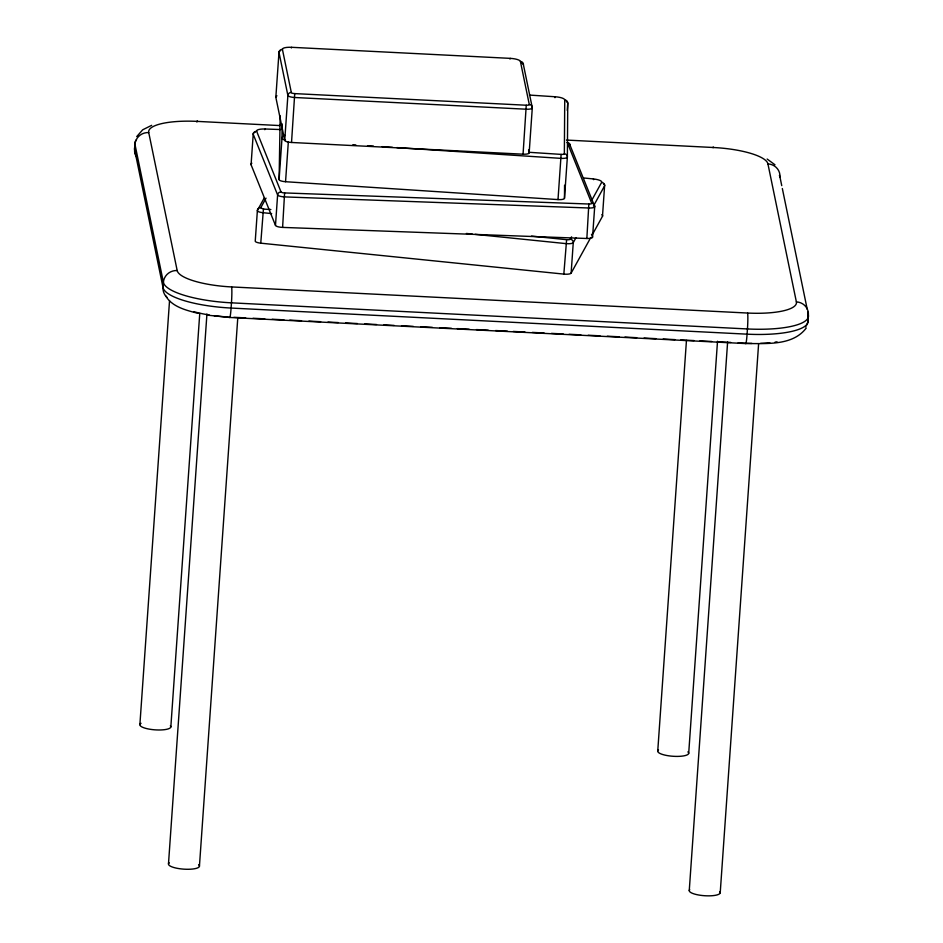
<?xml version="1.0" encoding="UTF-8"?>
<svg xmlns="http://www.w3.org/2000/svg" width="943" height="943" viewBox="0 0 943 943"><rect width="100%" height="100%" fill="white"/><g stroke="black" fill="none" stroke-linecap="round" stroke-linejoin="round"><path stroke-width="1.41" d="M566.319 101.608A12.954 3.395 4 0 1 567.757 103.258L567.368 157.092L564.48 198.313A6.471 1.697 4 0 1 558.008 199.586L285.552 181.716A6.471 1.697 4 0 1 279.104 179.594L280.177 115.824M282.087 123.816L281.981 138.373L279.104 179.594M396.826 147.603L560.896 158.365A6.471 1.697 4 0 0 567.368 157.092A3.242 3.124 0.4 0 0 564.35 153.756L564.739 99.934A9.713 2.546 4 0 0 555.062 96.752L529.377 95.066M564.48 198.313L564.574 185.217M558.008 199.586L561.12 154.393A3.242 0.849 4 0 0 564.35 153.756M139.882 724.637L169.528 300.793M170.836 726.923L199.763 313.347M168.479 863.929L206.941 313.96M199.433 866.216L237.789 317.708M567.203 142.381A9.713 2.546 4 0 1 567.309 142.582A3.242 3.1 -21.9 0 1 570.291 145.811L594.703 206.505L592.569 236.988A6.471 1.697 4 0 1 586.852 238.485L282.605 227.404A6.471 1.697 4 0 1 275.486 225.424L251.074 164.742L253.207 134.248A12.954 3.395 4 0 1 255.199 132.161M590.636 237.766L571.128 273.128A6.471 1.697 4 0 1 563.831 274.107L260.763 243.176L263.427 209.11L270.877 209.511M284.727 140.424L287.874 95.443L278.987 52.348A3.242 3.112 -11.6 0 1 282.428 49.39A9.713 2.546 4 0 1 291.576 47.303L510.21 58.36A9.713 2.546 4 0 1 520.418 61.436A3.242 3.112 -11.6 0 1 523.424 64.713L532.3 107.808L529.164 152.801A6.471 1.697 4 0 1 523.059 154.192L291.528 142.476A6.471 1.697 4 0 1 284.727 140.424L275.839 97.329L278.987 52.348A12.954 3.395 4 0 1 280.696 50.568M275.486 225.424L277.607 194.942L253.207 134.248A3.242 3.1 -21.9 0 1 256.637 131.254A9.713 2.546 4 0 1 265.219 129.002L280.637 129.556M285.552 181.716L288.334 141.91M282.605 227.404L284.597 192.926A3.242 0.849 4 0 1 281.038 191.948L256.637 131.254M291.528 142.476L294.735 93.605A3.242 0.849 4 0 1 291.316 92.485A3.242 3.112 -11.6 0 0 287.874 95.443A6.471 1.697 4 0 0 294.676 97.494L526.206 109.211A6.471 1.697 4 0 0 532.3 107.808A3.242 3.112 -11.6 0 0 529.294 104.532L520.418 61.436M523.059 154.192L526.253 105.227L294.735 93.605M567.25 110.366L567.757 103.258A3.242 3.124 0.4 0 0 564.739 99.934M563.831 274.107L566.625 239.687A3.242 0.849 4 0 0 570.279 239.204L571.588 236.834M571.128 273.128L573.261 242.646L576.043 237.589M586.852 238.485L588.845 204.018L284.597 192.926M592.723 233.982L602.483 216.301L604.604 185.806A12.954 3.395 4 0 0 603.508 183.814M657.742 751.064L686.457 340.423M688.696 753.351L717.517 341.236M689.262 890.51L727.619 342.003M720.216 892.797L758.573 344.289M805.463 326.926A12.954 12.459 -11.6 0 0 808.033 320.207L807.809 312.121M554.956 97.683L555.062 96.752M291.328 47.987L291.576 47.303M509.963 59.055L510.21 58.36M264.83 129.686L265.219 129.002M264.358 197.782L257.392 210.407L255.258 240.901A6.471 1.697 4 0 0 260.763 243.176M271.678 213.589L262.885 212.694A6.471 1.697 4 0 1 257.392 210.407A3.242 3.1 28.9 0 1 260.81 207.625L266.032 198.148M591.827 200.128L601.634 182.364A9.713 2.546 4 0 0 593.383 178.946L583.611 177.956M593.465 206.022L604.604 185.806A3.242 3.1 28.9 0 0 601.634 182.364M593.383 178.946L593.654 179.677M136.723 136.582L142.699 129.792L151.693 125.325M806.277 327.999C792.58 346.175 766.034 343.323 745.819 343.582L229.833 317.473L208.026 315.233M167.123 297.493A12.954 12.459 -11.6 0 1 163.033 287.568L134.601 149.595L134.967 144.385A12.954 12.459 -11.6 0 1 148.735 132.562A51.794 13.579 4 0 1 197.5 121.399L279.823 125.572M566.484 140.071L713.486 147.509A51.794 13.579 4 0 1 767.932 163.905A12.954 12.459 -11.6 0 1 779.967 177.025L781.747 185.641M808.033 320.207A64.749 16.974 4 0 1 747.08 334.164L231.094 308.055A64.749 16.974 4 0 1 163.033 287.568L163.398 282.358A12.954 12.459 -11.6 0 1 177.178 270.535A51.794 13.579 4 0 0 231.613 286.931L747.61 313.041A51.794 13.579 4 0 0 796.375 301.878A12.954 12.459 -11.6 0 1 808.399 314.997A64.749 16.974 4 0 1 747.445 328.954L231.459 302.833A64.749 16.974 4 0 1 163.398 282.358L134.967 144.385A64.749 16.974 4 0 1 136.476 139.764M233.923 317.296L245.675 317.897M253.03 318.262L264.794 318.864M272.138 319.229L283.902 319.83M289.784 320.125L301.548 320.726M308.891 321.091L320.655 321.693M327.999 322.058L338.289 322.577M345.645 322.954L357.409 323.543M364.752 323.921L376.516 324.51M383.872 324.887L394.15 325.406M401.506 325.783L413.27 326.372M420.613 326.749L432.377 327.339M439.733 327.716L451.485 328.305M457.367 328.612L469.131 329.201M476.474 329.579L488.238 330.168M495.594 330.545L507.346 331.134M513.228 331.429L524.992 332.03M532.347 332.396L544.099 332.997M551.455 333.374L563.219 333.963M569.089 334.258L580.853 334.859M588.208 335.225L599.96 335.826M607.316 336.191L619.08 336.792M624.961 337.087L636.714 337.688M644.069 338.054L655.821 338.655M663.177 339.02L674.94 339.621M680.822 339.916L694.048 340.588M699.93 340.883L711.694 341.472M719.038 341.849L730.801 342.439M738.145 342.816L745.5 343.193A51.794 13.579 4 0 0 751.901 343.405M528.893 152.283L561.12 154.393M352.882 144.715L355.817 144.916M367.534 145.682L373.393 146.071M382.186 146.648L392.429 147.32M531.487 236.104L566.625 239.687M466.408 233.451L472.254 234.053M475.189 234.359L565.965 243.612A6.471 1.697 4 0 0 573.261 242.646A3.242 3.1 28.9 0 0 570.279 239.204M198.006 313.347C186.266 310.259 171.909 306.97 165.52 295.583M767.142 159.037L774.981 164.789M567.309 142.582L591.709 203.264A3.242 3.1 -21.9 0 1 594.703 206.505A6.471 1.697 4 0 1 588.974 208.002L284.739 196.91A6.471 1.697 4 0 1 277.607 194.942A3.242 3.1 -21.9 0 1 281.038 191.948M591.485 234.288L592.569 236.988M782.336 188.517L807.22 309.245M767.932 163.905L796.375 301.878M528.563 149.925L529.164 152.801M282.428 49.39L291.316 92.485M148.735 132.562L177.178 270.535M279.482 125.773A12.954 3.395 4 0 1 280.943 124.299M285.47 140.106A6.471 1.697 4 0 1 281.981 138.373A3.242 3.124 0.4 0 1 285.14 135.462M251.074 164.742A12.954 3.395 4 0 1 251.864 163.198M591.709 203.264A3.242 0.849 4 0 1 588.845 204.018M568.877 144.503A12.954 3.395 4 0 1 570.291 145.811M601.87 214.662A12.954 3.395 4 0 1 602.483 216.301M263.557 208.757A3.242 0.849 4 0 1 260.81 207.625M275.839 97.329A12.954 3.395 4 0 1 276.959 95.821M529.294 104.532A3.242 0.849 4 0 1 526.253 105.227M521.656 63.063A12.954 3.395 4 0 1 523.424 64.713M231.613 286.931A12.954 0.919 -87.1 0 1 231.459 302.833L231.094 308.055A12.954 0.919 -87.1 0 1 229.573 317.331M747.61 313.041A12.954 0.919 -87.1 0 1 747.445 328.954L747.08 334.164A12.954 0.919 -87.1 0 1 745.5 343.193M712.955 147.662A12.954 0.919 -87.1 0 1 713.486 147.509M196.851 122.024A12.954 0.919 -87.1 0 1 197.5 121.399M779.389 175.457A64.749 16.974 4 0 1 779.967 177.025M135.026 146.519A64.749 16.974 4 0 0 134.601 149.595A12.954 12.459 -11.6 0 0 136.935 157.599M228.218 317.001A51.794 13.579 4 0 1 214.167 315.693M209.24 314.986A51.794 13.579 4 0 1 193.657 311.626M777.056 341.814A51.794 13.579 4 0 1 775.087 342.12M769.83 342.757A51.794 13.579 4 0 1 760.588 343.346M687.895 751.866A15.524 4.067 4 0 1 673.255 756.286A15.524 4.067 4 0 1 658.509 749.968M170.353 725.745A15.524 4.067 4 0 1 154.298 729.788A15.524 4.067 4 0 1 141.037 723.305M719.733 891.606A15.524 4.067 4 0 1 704.775 895.732A15.524 4.067 4 0 1 689.722 889.673M198.643 864.731A15.524 4.067 4 0 1 183.991 869.163A15.524 4.067 4 0 1 169.257 862.845"/></g></svg>
